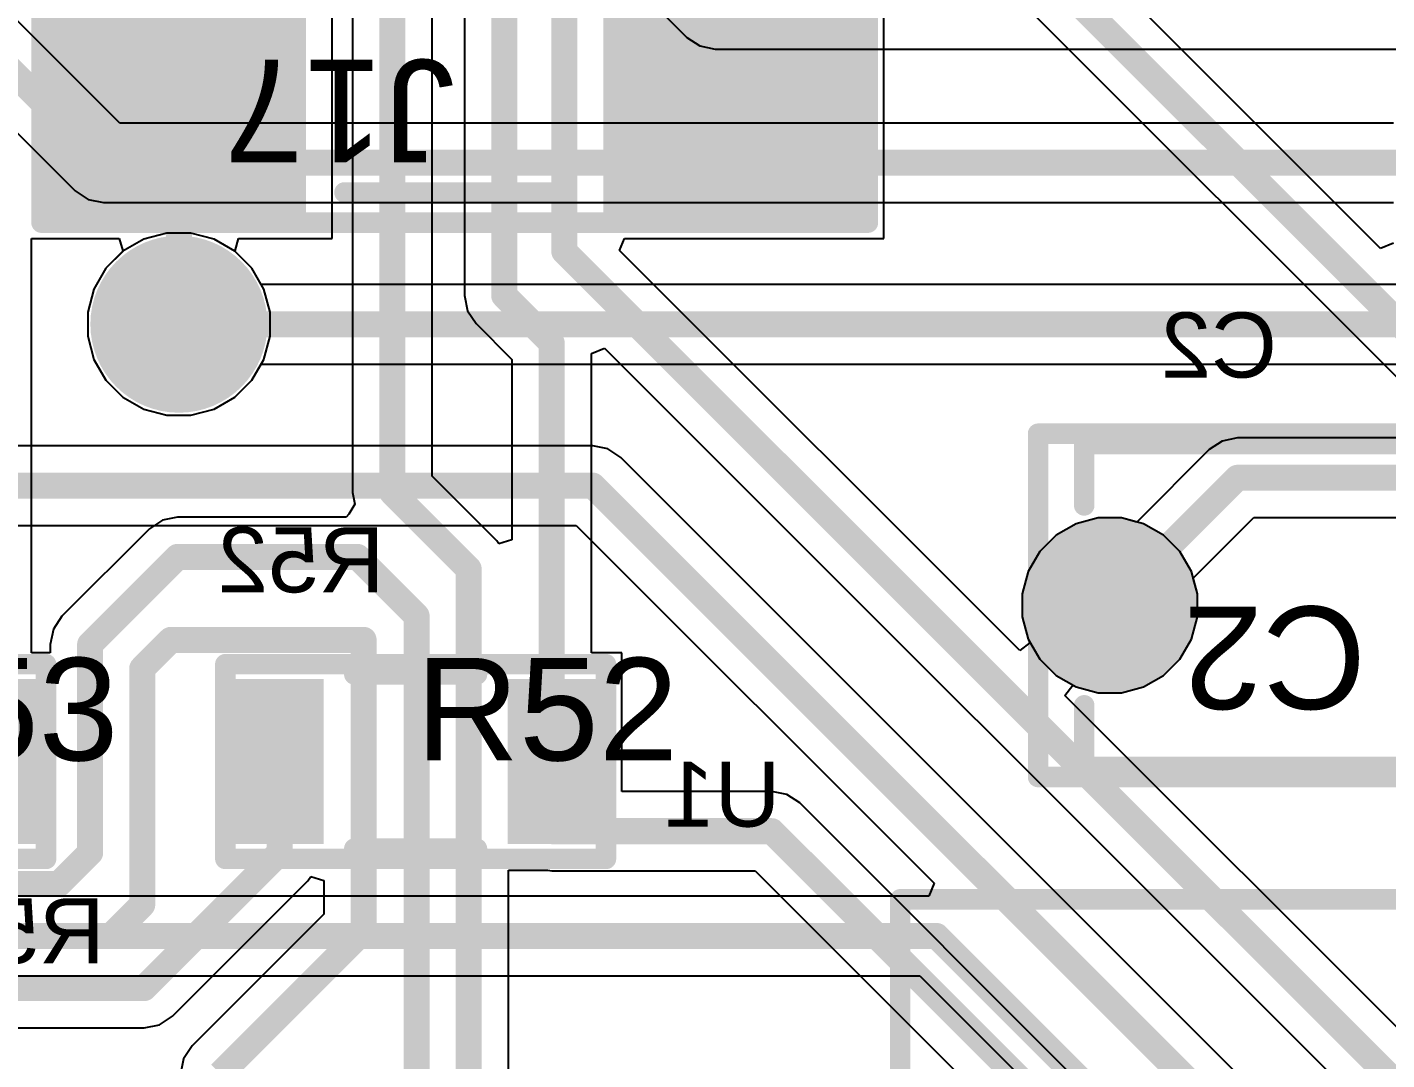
# Model space of a CAD drawing. Header units: inches. Extents: x -8.09 to -2.28, y -0.1 to 6.11.
# Drawn here: x -5.824 to -5.302, y 3.765 to 4.162 of the extents above; entities that cross this region are included whole.
import ezdxf

# ---------------------------------------------------------------- set-up
doc = ezdxf.new("R2010")
doc.units = ezdxf.units.IN
doc.header["$MEASUREMENT"] = 0
for name, color, linetype in [('BottomLayer', 5, 'Continuous'), ('BottomSolder', 6, 'Continuous'), ('InternalPlane1', 76, 'Continuous'), ('InternalPlane2', 16, 'Continuous'), ('Mechanical5', 56, 'Continuous'), ('MultiLayer', 9, 'Continuous'), ('PadHoleLayer', 156, 'Continuous'), ('TopLayer', 1, 'Continuous'), ('TopOverlay', 2, 'Continuous'), ('TopPaste', 8, 'Continuous'), ('TopSolder', 216, 'Continuous'), ('ViaHoleLayer', 16, 'Continuous')]:
    doc.layers.add(name, color=color, linetype=linetype)
doc.styles.add('Arial', font='', dxfattribs={"height": 0.2})
doc.styles.get('Arial').set_extended_font_data('Arial')

# ---------------------------------------------------------------- blocks, each defined once
blk = doc.blocks.new('PDIP600_P40_13')
at = {"layer": 'TopOverlay'}
for points in [[(0.25394, 1.05709, 0.00787, 0.00787, 0), (0.25394, -1.05709, 0.00787, 0.00787, 0)], [(0.25394, -1.05709, 0.00787, 0.00787, 0), (-0.25394, -1.05709, 0.00787, 0.00787, 0)]]:
    blk.add_lwpolyline(points, format="xyseb", dxfattribs=at)
blk.add_lwpolyline([(0.25197, -1.05709, 0.00394, 0.00394, 1), (0.2559, -1.05709, 0.00394, 0.00394, 1)], format="xyseb", close=True, dxfattribs=at)
blk.add_lwpolyline([(0.25197, -1.05709, 0.00394, 0.00394, 1), (0.2559, -1.05709, 0.00394, 0.00394, 1)], format="xyseb", close=True, dxfattribs=at)
blk = doc.blocks.new('FP_RQ732B_IPC_C_38')
at = {"layer": 'TopLayer'}
for points in [[(-0.06914, 0.03173), (-0.03535, 0.03173), (-0.03535, -0.03173), (-0.06914, -0.03173)], [(0.03535, 0.03173), (0.06914, 0.03173), (0.06914, -0.03173), (0.03535, -0.03173)]]:
    blk.add_hatch(color=1, dxfattribs=at).paths.add_polyline_path(points)
at = {"layer": 'TopPaste'}
for points in [[(-0.06914, 0.03173), (-0.03535, 0.03173), (-0.03535, -0.03173), (-0.06914, -0.03173)], [(0.03535, 0.03173), (0.06914, 0.03173), (0.06914, -0.03173), (0.03535, -0.03173)]]:
    blk.add_hatch(color=8, dxfattribs=at).paths.add_polyline_path(points)
at = {"layer": 'TopSolder'}
for points in [[(-0.06914, 0.03173), (-0.03535, 0.03173), (-0.03535, -0.03173), (-0.06914, -0.03173)], [(0.03535, 0.03173), (0.06914, 0.03173), (0.06914, -0.03173), (0.03535, -0.03173)]]:
    blk.add_hatch(color=216, dxfattribs=at).paths.add_polyline_path(points)
at = {"layer": 'Mechanical5'}
for points in [[(-0.07307, 0.0374, 0.00787, 0.00787, 0), (0.07307, 0.0374, 0.00787, 0.00787, 0)], [(-0.07307, -0.0374, 0.00787, 0.00787, 0), (-0.07307, 0.0374, 0.00787, 0.00787, 0)], [(0.07307, -0.0374, 0.00787, 0.00787, 0), (0.07307, 0.0374, 0.00787, 0.00787, 0)], [(-0.07307, -0.0374, 0.00787, 0.00787, 0), (0.07307, -0.0374, 0.00787, 0.00787, 0)]]:
    blk.add_lwpolyline(points, format="xyseb", dxfattribs=at)
for points in [[(-0.07504, 0.0374, 0.00394, 0.00394, 1), (-0.07111, 0.0374, 0.00394, 0.00394, 1)], [(-0.07504, 0.0374, 0.00394, 0.00394, 1), (-0.07111, 0.0374, 0.00394, 0.00394, 1)], [(0.07111, 0.0374, 0.00394, 0.00394, 1), (0.07504, 0.0374, 0.00394, 0.00394, 1)], [(0.07111, 0.0374, 0.00394, 0.00394, 1), (0.07504, 0.0374, 0.00394, 0.00394, 1)], [(-0.07504, -0.0374, 0.00394, 0.00394, 1), (-0.07111, -0.0374, 0.00394, 0.00394, 1)], [(-0.07504, -0.0374, 0.00394, 0.00394, 1), (-0.07111, -0.0374, 0.00394, 0.00394, 1)], [(0.07111, -0.0374, 0.00394, 0.00394, 1), (0.07504, -0.0374, 0.00394, 0.00394, 1)], [(0.07111, -0.0374, 0.00394, 0.00394, 1), (0.07504, -0.0374, 0.00394, 0.00394, 1)]]:
    blk.add_lwpolyline(points, format="xyseb", close=True, dxfattribs=at)
at = {"layer": 'TopOverlay'}
for points in [[(-0.02354, 0.03346, 0.00787, 0.00787, 0), (0.02354, 0.03346, 0.00787, 0.00787, 0)], [(-0.02354, -0.03346, 0.00787, 0.00787, 0), (0.02354, -0.03346, 0.00787, 0.00787, 0)]]:
    blk.add_lwpolyline(points, format="xyseb", dxfattribs=at)
for points in [[(-0.02551, 0.03346, 0.00394, 0.00394, 1), (-0.02157, 0.03346, 0.00394, 0.00394, 1)], [(0.02157, 0.03346, 0.00394, 0.00394, 1), (0.02551, 0.03346, 0.00394, 0.00394, 1)], [(-0.02551, -0.03346, 0.00394, 0.00394, 1), (-0.02157, -0.03346, 0.00394, 0.00394, 1)], [(0.02157, -0.03346, 0.00394, 0.00394, 1), (0.02551, -0.03346, 0.00394, 0.00394, 1)]]:
    blk.add_lwpolyline(points, format="xyseb", close=True, dxfattribs=at)
at = {"layer": 'Mechanical5', "style": 'Arial'}
blk.add_text('R53', height=0.03937, dxfattribs=at).set_placement((0, 0.00044))
blk = doc.blocks.new('FP_RQ732B_IPC_C_39')
at = {"layer": 'TopLayer'}
for points in [[(-0.06914, 0.03173), (-0.03535, 0.03173), (-0.03535, -0.03173), (-0.06914, -0.03173)], [(0.03535, 0.03173), (0.06914, 0.03173), (0.06914, -0.03173), (0.03535, -0.03173)]]:
    blk.add_hatch(color=1, dxfattribs=at).paths.add_polyline_path(points)
at = {"layer": 'TopPaste'}
for points in [[(-0.06914, 0.03173), (-0.03535, 0.03173), (-0.03535, -0.03173), (-0.06914, -0.03173)], [(0.03535, 0.03173), (0.06914, 0.03173), (0.06914, -0.03173), (0.03535, -0.03173)]]:
    blk.add_hatch(color=8, dxfattribs=at).paths.add_polyline_path(points)
at = {"layer": 'TopSolder'}
for points in [[(-0.06914, 0.03173), (-0.03535, 0.03173), (-0.03535, -0.03173), (-0.06914, -0.03173)], [(0.03535, 0.03173), (0.06914, 0.03173), (0.06914, -0.03173), (0.03535, -0.03173)]]:
    blk.add_hatch(color=216, dxfattribs=at).paths.add_polyline_path(points)
at = {"layer": 'Mechanical5'}
for points in [[(-0.07307, -0.0374, 0.00787, 0.00787, 0), (-0.07307, 0.0374, 0.00787, 0.00787, 0)], [(-0.07307, 0.0374, 0.00787, 0.00787, 0), (0.07307, 0.0374, 0.00787, 0.00787, 0)], [(0.07307, -0.0374, 0.00787, 0.00787, 0), (0.07307, 0.0374, 0.00787, 0.00787, 0)], [(-0.07307, -0.0374, 0.00787, 0.00787, 0), (0.07307, -0.0374, 0.00787, 0.00787, 0)]]:
    blk.add_lwpolyline(points, format="xyseb", dxfattribs=at)
for points in [[(-0.07504, 0.0374, 0.00394, 0.00394, 1), (-0.07111, 0.0374, 0.00394, 0.00394, 1)], [(-0.07504, 0.0374, 0.00394, 0.00394, 1), (-0.07111, 0.0374, 0.00394, 0.00394, 1)], [(0.07111, 0.0374, 0.00394, 0.00394, 1), (0.07504, 0.0374, 0.00394, 0.00394, 1)], [(0.07111, 0.0374, 0.00394, 0.00394, 1), (0.07504, 0.0374, 0.00394, 0.00394, 1)], [(-0.07504, -0.0374, 0.00394, 0.00394, 1), (-0.07111, -0.0374, 0.00394, 0.00394, 1)], [(-0.07504, -0.0374, 0.00394, 0.00394, 1), (-0.07111, -0.0374, 0.00394, 0.00394, 1)], [(0.07111, -0.0374, 0.00394, 0.00394, 1), (0.07504, -0.0374, 0.00394, 0.00394, 1)], [(0.07111, -0.0374, 0.00394, 0.00394, 1), (0.07504, -0.0374, 0.00394, 0.00394, 1)]]:
    blk.add_lwpolyline(points, format="xyseb", close=True, dxfattribs=at)
at = {"layer": 'TopOverlay'}
for points in [[(-0.02354, 0.03346, 0.00787, 0.00787, 0), (0.02354, 0.03346, 0.00787, 0.00787, 0)], [(-0.02354, -0.03346, 0.00787, 0.00787, 0), (0.02354, -0.03346, 0.00787, 0.00787, 0)]]:
    blk.add_lwpolyline(points, format="xyseb", dxfattribs=at)
for points in [[(-0.02551, 0.03346, 0.00394, 0.00394, 1), (-0.02157, 0.03346, 0.00394, 0.00394, 1)], [(0.02157, 0.03346, 0.00394, 0.00394, 1), (0.02551, 0.03346, 0.00394, 0.00394, 1)], [(-0.02551, -0.03346, 0.00394, 0.00394, 1), (-0.02157, -0.03346, 0.00394, 0.00394, 1)], [(0.02157, -0.03346, 0.00394, 0.00394, 1), (0.02551, -0.03346, 0.00394, 0.00394, 1)]]:
    blk.add_lwpolyline(points, format="xyseb", close=True, dxfattribs=at)
at = {"layer": 'Mechanical5', "style": 'Arial'}
blk.add_text('R52', height=0.03937, dxfattribs=at).set_placement((0, 0.00044))
blk = doc.blocks.new('FP_S1911_46R_MFG_103')
at = {"layer": 'TopLayer'}
for points in [[(-0.15472, 0.05906), (-0.05709, 0.05906), (-0.05709, -0.05906), (-0.15472, -0.05906)], [(0.05709, 0.05906), (0.15472, 0.05906), (0.15472, -0.05906), (0.05709, -0.05906)]]:
    blk.add_hatch(color=1, dxfattribs=at).paths.add_polyline_path(points)
at = {"layer": 'TopPaste'}
for points in [[(-0.15472, 0.05906), (-0.05709, 0.05906), (-0.05709, -0.05906), (-0.15472, -0.05906)], [(0.05709, 0.05906), (0.15472, 0.05906), (0.15472, -0.05906), (0.05709, -0.05906)]]:
    blk.add_hatch(color=8, dxfattribs=at).paths.add_polyline_path(points)
at = {"layer": 'TopSolder'}
for points in [[(-0.15472, 0.05906), (-0.05709, 0.05906), (-0.05709, -0.05906), (-0.15472, -0.05906)], [(0.05709, 0.05906), (0.15472, 0.05906), (0.15472, -0.05906), (0.05709, -0.05906)]]:
    blk.add_hatch(color=216, dxfattribs=at).paths.add_polyline_path(points)
at = {"layer": 'Mechanical5'}
for points in [[(-0.15866, 0.06299, 0.00787, 0.00787, 0), (-0.15866, -0.06299, 0.00787, 0.00787, 0)], [(0.15866, 0.06299, 0.00787, 0.00787, 0), (-0.15866, 0.06299, 0.00787, 0.00787, 0)], [(0.15866, 0.06299, 0.00787, 0.00787, 0), (0.15866, -0.06299, 0.00787, 0.00787, 0)], [(0.15866, -0.06299, 0.00787, 0.00787, 0), (-0.15866, -0.06299, 0.00787, 0.00787, 0)]]:
    blk.add_lwpolyline(points, format="xyseb", dxfattribs=at)
for points in [[(-0.16063, 0.06299, 0.00394, 0.00394, 1), (-0.15669, 0.06299, 0.00394, 0.00394, 1)], [(-0.16063, 0.06299, 0.00394, 0.00394, 1), (-0.15669, 0.06299, 0.00394, 0.00394, 1)], [(0.15669, 0.06299, 0.00394, 0.00394, 1), (0.16063, 0.06299, 0.00394, 0.00394, 1)], [(0.15669, 0.06299, 0.00394, 0.00394, 1), (0.16063, 0.06299, 0.00394, 0.00394, 1)], [(-0.16063, -0.06299, 0.00394, 0.00394, 1), (-0.15669, -0.06299, 0.00394, 0.00394, 1)], [(-0.16063, -0.06299, 0.00394, 0.00394, 1), (-0.15669, -0.06299, 0.00394, 0.00394, 1)], [(0.15669, -0.06299, 0.00394, 0.00394, 1), (0.16063, -0.06299, 0.00394, 0.00394, 1)], [(0.15669, -0.06299, 0.00394, 0.00394, 1), (0.16063, -0.06299, 0.00394, 0.00394, 1)]]:
    blk.add_lwpolyline(points, format="xyseb", close=True, dxfattribs=at)
at = {"layer": 'TopOverlay'}
for points in [[(0.04232, 0.05138, 0.00787, 0.00787, 0), (-0.04232, 0.05138, 0.00787, 0.00787, 0)], [(0.04232, -0.05138, 0.00787, 0.00787, 0), (-0.04232, -0.05138, 0.00787, 0.00787, 0)]]:
    blk.add_lwpolyline(points, format="xyseb", dxfattribs=at)
for points in [[(-0.04429, 0.05138, 0.00394, 0.00394, 1), (-0.04035, 0.05138, 0.00394, 0.00394, 1)], [(0.04035, 0.05138, 0.00394, 0.00394, 1), (0.04429, 0.05138, 0.00394, 0.00394, 1)], [(-0.04429, -0.05138, 0.00394, 0.00394, 1), (-0.04035, -0.05138, 0.00394, 0.00394, 1)], [(0.04035, -0.05138, 0.00394, 0.00394, 1), (0.04429, -0.05138, 0.00394, 0.00394, 1)]]:
    blk.add_lwpolyline(points, format="xyseb", close=True, dxfattribs=at)
at = {"layer": 'Mechanical5', "style": 'Arial'}
blk.add_text('J17', height=0.03937, dxfattribs=at).set_placement((-0.00007, 0.00044))
blk = doc.blocks.new('FP_RDE2M1_MFG_165')
at = {"layer": 'BottomLayer'}
blk.add_hatch(color=5, dxfattribs=at).paths.add_polyline_path([(-0.12205, 0.02362), (-0.0748, 0.02362), (-0.0748, -0.02362), (-0.12205, -0.02362)])
h = blk.add_hatch(color=5, dxfattribs=at)
edge = h.paths.add_edge_path()
edge.add_arc((0.09843, 0), 0.02362, 0, 360)
at = {"layer": 'BottomSolder'}
blk.add_hatch(color=6, dxfattribs=at).paths.add_polyline_path([(-0.12205, 0.02362), (-0.0748, 0.02362), (-0.0748, -0.02362), (-0.12205, -0.02362)])
h = blk.add_hatch(color=6, dxfattribs=at)
edge = h.paths.add_edge_path()
edge.add_arc((0.09843, 0), 0.02362, 0, 360)
at = {"layer": 'InternalPlane1'}
h = blk.add_hatch(color=76, dxfattribs=at)
edge = h.paths.add_edge_path()
edge.add_arc((0.09843, 0), 0.03378, 0, 360)
at = {"layer": 'InternalPlane2'}
h = blk.add_hatch(color=16, dxfattribs=at)
edge = h.paths.add_edge_path()
edge.add_arc((0.09843, 0), 0.03378, 0, 360)
at = {"layer": 'MultiLayer'}
blk.add_hatch(color=9, dxfattribs=at).paths.add_polyline_path([(-0.12205, 0.02362), (-0.0748, 0.02362), (-0.0748, -0.02362), (-0.12205, -0.02362)])
h = blk.add_hatch(color=9, dxfattribs=at)
edge = h.paths.add_edge_path()
edge.add_arc((0.09843, 0), 0.02362, 0, 360)
at = {"layer": 'PadHoleLayer'}
h = blk.add_hatch(color=156, dxfattribs=at)
edge = h.paths.add_edge_path()
edge.add_arc((-0.09843, 0), 0.01378, 0, 360)
h = blk.add_hatch(color=156, dxfattribs=at)
edge = h.paths.add_edge_path()
edge.add_arc((0.09843, 0), 0.01378, 0, 360)
at = {"layer": 'TopLayer'}
blk.add_hatch(color=1, dxfattribs=at).paths.add_polyline_path([(-0.12205, 0.02362), (-0.0748, 0.02362), (-0.0748, -0.02362), (-0.12205, -0.02362)])
h = blk.add_hatch(color=1, dxfattribs=at)
edge = h.paths.add_edge_path()
edge.add_arc((0.09843, 0), 0.02362, 0, 360)
at = {"layer": 'TopSolder'}
blk.add_hatch(color=216, dxfattribs=at).paths.add_polyline_path([(-0.12205, 0.02362), (-0.0748, 0.02362), (-0.0748, -0.02362), (-0.12205, -0.02362)])
h = blk.add_hatch(color=216, dxfattribs=at)
edge = h.paths.add_edge_path()
edge.add_arc((0.09843, 0), 0.02362, 0, 360)
at = {"layer": 'InternalPlane1'}
for points in [[(-0.11782, 0.03358, 0.01, 0.01, -0.267949), (-0.07904, 0.03358, 0.01, 0.01, 0)], [(-0.13201, -0.01939, 0.01, 0.01, -0.267949), (-0.13201, 0.01939, 0.01, 0.01, 0)], [(-0.06484, 0.01939, 0.01, 0.01, -0.267949), (-0.06484, -0.01939, 0.01, 0.01, 0)], [(-0.07904, -0.03358, 0.01, 0.01, -0.267949), (-0.11782, -0.03358, 0.01, 0.01, 0)]]:
    blk.add_lwpolyline(points, format="xyseb", dxfattribs=at)
for points in [[(-0.12032, 0.03358, 0.005, 0.005, 1), (-0.11532, 0.03358, 0.005, 0.005, 1)], [(-0.08154, 0.03358, 0.005, 0.005, 1), (-0.07654, 0.03358, 0.005, 0.005, 1)], [(-0.13451, 0.01939, 0.005, 0.005, 1), (-0.12951, 0.01939, 0.005, 0.005, 1)], [(-0.06734, 0.01939, 0.005, 0.005, 1), (-0.06234, 0.01939, 0.005, 0.005, 1)], [(-0.13451, -0.01939, 0.005, 0.005, 1), (-0.12951, -0.01939, 0.005, 0.005, 1)], [(-0.06734, -0.01939, 0.005, 0.005, 1), (-0.06234, -0.01939, 0.005, 0.005, 1)], [(-0.12032, -0.03358, 0.005, 0.005, 1), (-0.11532, -0.03358, 0.005, 0.005, 1)], [(-0.08154, -0.03358, 0.005, 0.005, 1), (-0.07654, -0.03358, 0.005, 0.005, 1)]]:
    blk.add_lwpolyline(points, format="xyseb", close=True, dxfattribs=at)
at = {"layer": 'InternalPlane2'}
for points in [[(-0.11782, 0.03358, 0.01, 0.01, -0.267949), (-0.07904, 0.03358, 0.01, 0.01, 0)], [(-0.13201, -0.01939, 0.01, 0.01, -0.267949), (-0.13201, 0.01939, 0.01, 0.01, 0)], [(-0.06484, 0.01939, 0.01, 0.01, -0.267949), (-0.06484, -0.01939, 0.01, 0.01, 0)], [(-0.07904, -0.03358, 0.01, 0.01, -0.267949), (-0.11782, -0.03358, 0.01, 0.01, 0)]]:
    blk.add_lwpolyline(points, format="xyseb", dxfattribs=at)
for points in [[(-0.12032, 0.03358, 0.005, 0.005, 1), (-0.11532, 0.03358, 0.005, 0.005, 1)], [(-0.08154, 0.03358, 0.005, 0.005, 1), (-0.07654, 0.03358, 0.005, 0.005, 1)], [(-0.13451, 0.01939, 0.005, 0.005, 1), (-0.12951, 0.01939, 0.005, 0.005, 1)], [(-0.06734, 0.01939, 0.005, 0.005, 1), (-0.06234, 0.01939, 0.005, 0.005, 1)], [(-0.13451, -0.01939, 0.005, 0.005, 1), (-0.12951, -0.01939, 0.005, 0.005, 1)], [(-0.06734, -0.01939, 0.005, 0.005, 1), (-0.06234, -0.01939, 0.005, 0.005, 1)], [(-0.12032, -0.03358, 0.005, 0.005, 1), (-0.11532, -0.03358, 0.005, 0.005, 1)], [(-0.08154, -0.03358, 0.005, 0.005, 1), (-0.07654, -0.03358, 0.005, 0.005, 1)]]:
    blk.add_lwpolyline(points, format="xyseb", close=True, dxfattribs=at)
at = {"layer": 'Mechanical5'}
for points in [[(0.12598, 0.06594, 0.00787, 0.00787, 0), (-0.12598, 0.06594, 0.00787, 0.00787, 0)], [(-0.12598, 0.06594, 0.00787, 0.00787, 0), (-0.12598, -0.06594, 0.00787, 0.00787, 0)], [(0.12598, 0.06594, 0.00787, 0.00787, 0), (0.12598, -0.06594, 0.00787, 0.00787, 0)], [(0.12598, -0.06594, 0.00787, 0.00787, 0), (-0.12598, -0.06594, 0.00787, 0.00787, 0)]]:
    blk.add_lwpolyline(points, format="xyseb", dxfattribs=at)
for points in [[(-0.12795, 0.06594, 0.00394, 0.00394, 1), (-0.12402, 0.06594, 0.00394, 0.00394, 1)], [(-0.12795, 0.06594, 0.00394, 0.00394, 1), (-0.12402, 0.06594, 0.00394, 0.00394, 1)], [(0.12402, 0.06594, 0.00394, 0.00394, 1), (0.12795, 0.06594, 0.00394, 0.00394, 1)], [(0.12402, 0.06594, 0.00394, 0.00394, 1), (0.12795, 0.06594, 0.00394, 0.00394, 1)], [(-0.12795, -0.06594, 0.00394, 0.00394, 1), (-0.12402, -0.06594, 0.00394, 0.00394, 1)], [(-0.12795, -0.06594, 0.00394, 0.00394, 1), (-0.12402, -0.06594, 0.00394, 0.00394, 1)], [(0.12402, -0.06594, 0.00394, 0.00394, 1), (0.12795, -0.06594, 0.00394, 0.00394, 1)], [(0.12402, -0.06594, 0.00394, 0.00394, 1), (0.12795, -0.06594, 0.00394, 0.00394, 1)]]:
    blk.add_lwpolyline(points, format="xyseb", close=True, dxfattribs=at)
at = {"layer": 'TopOverlay'}
for points in [[(0.10827, 0.06201, 0.00787, 0.00787, 0), (-0.10827, 0.06201, 0.00787, 0.00787, 0)], [(-0.10827, 0.06201, 0.00787, 0.00787, 0), (-0.10827, 0.03839, 0.00787, 0.00787, 0)], [(0.10827, 0.06201, 0.00787, 0.00787, 0), (0.10827, 0.03839, 0.00787, 0.00787, 0)], [(-0.10827, -0.03839, 0.00787, 0.00787, 0), (-0.10827, -0.06201, 0.00787, 0.00787, 0)], [(0.10827, -0.03839, 0.00787, 0.00787, 0), (0.10827, -0.06201, 0.00787, 0.00787, 0)], [(0.10827, -0.06201, 0.00787, 0.00787, 0), (-0.10827, -0.06201, 0.00787, 0.00787, 0)]]:
    blk.add_lwpolyline(points, format="xyseb", dxfattribs=at)
for points in [[(-0.11024, 0.06201, 0.00394, 0.00394, 1), (-0.1063, 0.06201, 0.00394, 0.00394, 1)], [(-0.11024, 0.06201, 0.00394, 0.00394, 1), (-0.1063, 0.06201, 0.00394, 0.00394, 1)], [(0.1063, 0.06201, 0.00394, 0.00394, 1), (0.11024, 0.06201, 0.00394, 0.00394, 1)], [(0.1063, 0.06201, 0.00394, 0.00394, 1), (0.11024, 0.06201, 0.00394, 0.00394, 1)], [(-0.11024, 0.03839, 0.00394, 0.00394, 1), (-0.1063, 0.03839, 0.00394, 0.00394, 1)], [(0.1063, 0.03839, 0.00394, 0.00394, 1), (0.11024, 0.03839, 0.00394, 0.00394, 1)], [(-0.11024, -0.03839, 0.00394, 0.00394, 1), (-0.1063, -0.03839, 0.00394, 0.00394, 1)], [(0.1063, -0.03839, 0.00394, 0.00394, 1), (0.11024, -0.03839, 0.00394, 0.00394, 1)], [(-0.11024, -0.06201, 0.00394, 0.00394, 1), (-0.1063, -0.06201, 0.00394, 0.00394, 1)], [(-0.11024, -0.06201, 0.00394, 0.00394, 1), (-0.1063, -0.06201, 0.00394, 0.00394, 1)], [(0.1063, -0.06201, 0.00394, 0.00394, 1), (0.11024, -0.06201, 0.00394, 0.00394, 1)], [(0.1063, -0.06201, 0.00394, 0.00394, 1), (0.11024, -0.06201, 0.00394, 0.00394, 1)]]:
    blk.add_lwpolyline(points, format="xyseb", close=True, dxfattribs=at)
at = {"layer": 'Mechanical5', "style": 'Arial'}
blk.add_text('C2', height=0.03937, dxfattribs=at).set_placement((0, 0.00044))

msp = doc.modelspace()

# ---------------------------------------------------------------- hatches: boundary and pattern name
at = {"layer": 'BottomLayer'}
h = msp.add_hatch(color=5, dxfattribs=at)
edge = h.paths.add_edge_path()
edge.add_arc((-5.76591, 4.048), 0.025, 0, 360)
at = {"layer": 'BottomSolder'}
h = msp.add_hatch(color=6, dxfattribs=at)
edge = h.paths.add_edge_path()
edge.add_arc((-5.76591, 4.048), 0.029, 0, 360)
at = {"layer": 'InternalPlane1'}
h = msp.add_hatch(color=76, dxfattribs=at)
edge = h.paths.add_edge_path()
edge.add_arc((-5.76591, 4.048), 0.034, 0, 360)
at = {"layer": 'InternalPlane2'}
h = msp.add_hatch(color=16, dxfattribs=at)
edge = h.paths.add_edge_path()
edge.add_arc((-5.76591, 4.048), 0.034, 0, 360)
at = {"layer": 'TopLayer'}
h = msp.add_hatch(color=1, dxfattribs=at)
edge = h.paths.add_edge_path()
edge.add_arc((-5.76591, 4.048), 0.025, 0, 360)
at = {"layer": 'TopSolder'}
h = msp.add_hatch(color=216, dxfattribs=at)
edge = h.paths.add_edge_path()
edge.add_arc((-5.76591, 4.048), 0.029, 0, 360)
at = {"layer": 'ViaHoleLayer'}
h = msp.add_hatch(color=16, dxfattribs=at)
edge = h.paths.add_edge_path()
edge.add_arc((-5.76591, 4.048), 0.014, 0, 360)

# ---------------------------------------------------------------- linework, layer by layer
at = {"layer": 'BottomLayer'}
for p, q in [((-5.78855, 4.12529), (-5.95717, 4.29392)), ((-5.69448, 4.28185), (-5.57081, 4.15819)), ((-5.9788, 4.27229), (-5.8057, 4.09919)), ((-5.57081, 4.15819), (-5.56585, 4.15487)), ((-5.56585, 4.15487), (-5.56, 4.15371)), ((-5.56, 4.15371), (-4.94045, 4.15371)), ((-5.29949, 4.12529), (-5.78855, 4.12529)), ((-5.8057, 4.09919), (-5.80073, 4.09587)), ((-5.80073, 4.09587), (-5.79488, 4.09471)), ((-5.79488, 4.09471), (-5.29949, 4.09471)), ((-5.77051, 4.083), (-5.77942, 4.08061)), ((-5.7613, 4.083), (-5.77051, 4.083)), ((-5.7524, 4.08061), (-5.7613, 4.083)), ((-5.77942, 4.08061), (-5.7874, 4.07601)), ((-5.74442, 4.07601), (-5.7524, 4.08061)), ((-5.7874, 4.07601), (-5.79391, 4.06949)), ((-5.7379, 4.06949), (-5.74442, 4.07601)), ((-5.79391, 4.06949), (-5.79852, 4.06151)), ((-5.73432, 4.06329), (-5.7379, 4.06949)), ((-5.101, 4.06329), (-5.73432, 4.06329)), ((-5.79852, 4.06151), (-5.80091, 4.05261)), ((-5.80091, 4.05261), (-5.80091, 4.04339)), ((-5.80091, 4.04339), (-5.79852, 4.03449)), ((-5.79852, 4.03449), (-5.79391, 4.02651)), ((-5.7379, 4.02651), (-5.73432, 4.03271)), ((-5.73432, 4.03271), (-5.10733, 4.03271)), ((-5.79391, 4.02651), (-5.7874, 4.01999)), ((-5.74442, 4.01999), (-5.7379, 4.02651)), ((-5.7874, 4.01999), (-5.77942, 4.01539)), ((-5.77942, 4.01539), (-5.77051, 4.013)), ((-5.7613, 4.013), (-5.7524, 4.01539)), ((-5.7524, 4.01539), (-5.74442, 4.01999)), ((-5.77051, 4.013), (-5.7613, 4.013)), ((-5.607, 4.00129), (-6.12053, 4.00129)), ((-5.60115, 4.00013), (-5.607, 4.00129)), ((-5.59619, 3.99681), (-5.60115, 4.00013)), ((-5.37024, 3.99981), (-5.39803, 3.97202)), ((-5.36528, 4.00313), (-5.37024, 3.99981)), ((-5.35943, 4.00429), (-5.36528, 4.00313)), ((-5.11, 4.00429), (-5.35943, 4.00429)), ((-5.18867, 3.58929), (-5.59619, 3.99681)), ((-5.41285, 3.97362), (-5.4214, 3.97133)), ((-5.404, 3.97362), (-5.41285, 3.97362)), ((-5.39803, 3.97202), (-5.404, 3.97362)), ((-5.3764, 3.95039), (-5.35309, 3.97371)), ((-5.35309, 3.97371), (-5.25016, 3.97371)), ((-6.12687, 3.97071), (-5.61333, 3.97071)), ((-5.61333, 3.97071), (-5.47592, 3.83329)), ((-5.4214, 3.97133), (-5.42907, 3.9669)), ((-5.42907, 3.9669), (-5.43533, 3.96064)), ((-5.43533, 3.96064), (-5.43976, 3.95298)), ((-5.43976, 3.95298), (-5.44205, 3.94443)), ((-5.3748, 3.94443), (-5.3764, 3.95039)), ((-5.44205, 3.94443), (-5.44205, 3.93557)), ((-5.3748, 3.93557), (-5.3748, 3.94443)), ((-5.44205, 3.93557), (-5.43976, 3.92702)), ((-5.3771, 3.92702), (-5.3748, 3.93557)), ((-5.43976, 3.92702), (-5.43533, 3.91936)), ((-5.38152, 3.91936), (-5.3771, 3.92702)), ((-5.43533, 3.91936), (-5.42907, 3.9131)), ((-5.38778, 3.9131), (-5.38152, 3.91936)), ((-5.42907, 3.9131), (-5.4214, 3.90867)), ((-5.39545, 3.90867), (-5.38778, 3.9131)), ((-5.4214, 3.90867), (-5.41285, 3.90638)), ((-5.41285, 3.90638), (-5.404, 3.90638)), ((-5.404, 3.90638), (-5.39545, 3.90867)), ((-5.47592, 3.83329), (-5.47799, 3.82829)), ((-5.47799, 3.82829), (-6.15667, 3.82829)), ((-6.523, 3.79771), (-5.48133, 3.79771)), ((-5.48133, 3.79771), (-5.19281, 3.50919))]:
    msp.add_line(p, q, dxfattribs=at)
for points in [[(-5.99, 4.30512, 0.01, 0.01, 0), (-5.79488, 4.11, 0.01, 0.01, 0)], [(-5.79488, 4.11, 0.01, 0.01, 0), (-5.26488, 4.11, 0.01, 0.01, 0)], [(-5.76591, 4.048, 0.01, 0.01, 0), (-5.101, 4.048, 0.01, 0.01, 0)], [(-6.12687, 3.986, 0.01, 0.01, 0), (-5.607, 3.986, 0.01, 0.01, 0)], [(-5.607, 3.986, 0.01, 0.01, 0), (-5.195, 3.574, 0.01, 0.01, 0)], [(-5.40843, 3.94, 0.01, 0.01, 0), (-5.35943, 3.989, 0.01, 0.01, 0)], [(-5.35943, 3.989, 0.01, 0.01, 0), (-5.11, 3.989, 0.01, 0.01, 0)], [(-6.163, 3.813, 0.01, 0.01, 0), (-5.475, 3.813, 0.01, 0.01, 0)], [(-5.475, 3.813, 0.01, 0.01, 0), (-5.182, 3.52, 0.01, 0.01, 0)]]:
    msp.add_lwpolyline(points, format="xyseb", dxfattribs=at)
for points in [[(-5.79738, 4.11, 0.005, 0.005, 1), (-5.79238, 4.11, 0.005, 0.005, 1)], [(-5.79738, 4.11, 0.005, 0.005, 1), (-5.79238, 4.11, 0.005, 0.005, 1)], [(-5.76841, 4.048, 0.005, 0.005, 1), (-5.76341, 4.048, 0.005, 0.005, 1)], [(-5.6095, 3.986, 0.005, 0.005, 1), (-5.6045, 3.986, 0.005, 0.005, 1)], [(-5.6095, 3.986, 0.005, 0.005, 1), (-5.6045, 3.986, 0.005, 0.005, 1)], [(-5.36193, 3.989, 0.005, 0.005, 1), (-5.35693, 3.989, 0.005, 0.005, 1)], [(-5.36193, 3.989, 0.005, 0.005, 1), (-5.35693, 3.989, 0.005, 0.005, 1)], [(-5.41093, 3.94, 0.005, 0.005, 1), (-5.40593, 3.94, 0.005, 0.005, 1)], [(-5.4775, 3.813, 0.005, 0.005, 1), (-5.4725, 3.813, 0.005, 0.005, 1)], [(-5.4775, 3.813, 0.005, 0.005, 1), (-5.4725, 3.813, 0.005, 0.005, 1)]]:
    msp.add_lwpolyline(points, format="xyseb", close=True, dxfattribs=at)
at = {"layer": 'TopLayer'}
for p, q in [((-5.65629, 4.36455), (-5.65629, 4.05903)), ((-5.66871, 3.98968), (-5.66871, 4.293)), ((-5.30449, 4.07712), (-5.50929, 4.28192)), ((-5.69929, 4.27839), (-5.69929, 3.98335)), ((-5.70709, 4.08094), (-5.70709, 4.21906)), ((-5.49069, 4.22006), (-5.27429, 4.00367)), ((-5.49528, 4.08094), (-5.49528, 4.21758)), ((-5.82246, 3.92173), (-5.82246, 4.08094)), ((-5.82246, 4.08094), (-5.78884, 4.08094)), ((-5.78884, 4.08094), (-5.78746, 4.07624)), ((-5.74435, 4.07624), (-5.74297, 4.08094)), ((-5.74297, 4.08094), (-5.70709, 4.08094)), ((-5.59667, 4.07633), (-5.59475, 4.08094)), ((-5.59475, 4.08094), (-5.49528, 4.08094)), ((-5.29949, 4.07919), (-5.30449, 4.07712)), ((-5.78746, 4.07594), (-5.79391, 4.06949)), ((-5.78746, 4.07624), (-5.78746, 4.07594)), ((-5.74435, 4.07594), (-5.74435, 4.07624)), ((-5.7379, 4.06949), (-5.74435, 4.07594)), ((-5.44303, 3.92268), (-5.59667, 4.07633)), ((-5.79391, 4.06949), (-5.79852, 4.06151)), ((-5.73329, 4.06151), (-5.7379, 4.06949)), ((-5.79852, 4.06151), (-5.80091, 4.05261)), ((-5.73091, 4.05261), (-5.73329, 4.06151)), ((-5.65629, 4.05903), (-5.65513, 4.05318)), ((-5.80091, 4.05261), (-5.80091, 4.04339)), ((-5.73091, 4.04339), (-5.73091, 4.05261)), ((-5.65513, 4.05318), (-5.65181, 4.04822)), ((-5.65181, 4.04822), (-5.63805, 4.03445)), ((-5.80091, 4.04339), (-5.79852, 4.03449)), ((-5.73329, 4.03449), (-5.73091, 4.04339)), ((-5.60746, 4.03679), (-5.60246, 4.03886)), ((-5.60746, 3.92173), (-5.60746, 4.03679)), ((-5.60246, 4.03886), (-5.13471, 3.57111)), ((-5.79852, 4.03449), (-5.79391, 4.02651)), ((-5.7379, 4.02651), (-5.73329, 4.03449)), ((-5.63805, 4.03445), (-5.63805, 3.96516)), ((-5.79391, 4.02651), (-5.7874, 4.01999)), ((-5.74442, 4.01999), (-5.7379, 4.02651)), ((-5.7874, 4.01999), (-5.77942, 4.01539)), ((-5.77942, 4.01539), (-5.77051, 4.013)), ((-5.7613, 4.013), (-5.7524, 4.01539)), ((-5.7524, 4.01539), (-5.74442, 4.01999)), ((-5.77051, 4.013), (-5.7613, 4.013)), ((-5.64384, 3.96481), (-5.66871, 3.98968)), ((-5.69841, 3.97891), (-5.70068, 3.97497)), ((-5.69929, 3.98335), (-5.69841, 3.97891)), ((-5.76639, 3.97391), (-5.77224, 3.97274)), ((-5.70174, 3.97391), (-5.76639, 3.97391)), ((-5.70068, 3.97497), (-5.70174, 3.97391)), ((-5.41285, 3.97362), (-5.4214, 3.97133)), ((-5.404, 3.97362), (-5.41285, 3.97362)), ((-5.39545, 3.97133), (-5.404, 3.97362)), ((-5.7772, 3.96943), (-5.81081, 3.93581)), ((-5.77224, 3.97274), (-5.7772, 3.96943)), ((-5.4214, 3.97133), (-5.42907, 3.9669)), ((-5.38778, 3.9669), (-5.39545, 3.97133)), ((-5.64305, 3.96364), (-5.64384, 3.96481)), ((-5.63805, 3.96516), (-5.64305, 3.96364)), ((-5.42907, 3.9669), (-5.43533, 3.96064)), ((-5.38152, 3.96064), (-5.38778, 3.9669)), ((-5.43533, 3.96064), (-5.43976, 3.95298)), ((-5.3771, 3.95298), (-5.38152, 3.96064)), ((-5.43976, 3.95298), (-5.44205, 3.94443)), ((-5.3748, 3.94443), (-5.3771, 3.95298)), ((-5.44205, 3.94443), (-5.44205, 3.93557)), ((-5.3748, 3.93557), (-5.3748, 3.94443)), ((-5.81081, 3.93581), (-5.81413, 3.93085)), ((-5.44205, 3.93557), (-5.43976, 3.92702)), ((-5.3771, 3.92702), (-5.3748, 3.93557)), ((-5.81413, 3.93085), (-5.81529, 3.925)), ((-5.43976, 3.92702), (-5.43902, 3.92575)), ((-5.38152, 3.91936), (-5.3771, 3.92702)), ((-5.81529, 3.92173), (-5.82246, 3.92173)), ((-5.81529, 3.925), (-5.81529, 3.92173)), ((-5.59586, 3.92173), (-5.60746, 3.92173)), ((-5.59586, 3.86856), (-5.59586, 3.92173)), ((-5.43902, 3.92575), (-5.44303, 3.92268)), ((-5.38778, 3.9131), (-5.38152, 3.91936)), ((-5.39545, 3.90867), (-5.38778, 3.9131)), ((-5.42574, 3.9054), (-5.42267, 3.9094)), ((-5.1086, 3.58826), (-5.42574, 3.9054)), ((-5.42267, 3.9094), (-5.4214, 3.90867)), ((-5.4214, 3.90867), (-5.41285, 3.90638)), ((-5.41285, 3.90638), (-5.404, 3.90638)), ((-5.404, 3.90638), (-5.39545, 3.90867)), ((-5.53826, 3.86856), (-5.59586, 3.86856)), ((-5.53241, 3.86739), (-5.53826, 3.86856)), ((-5.52745, 3.86408), (-5.53241, 3.86739)), ((-5.19019, 3.52681), (-5.52745, 3.86408)), ((-5.63936, 3.61198), (-5.63936, 3.83827)), ((-5.63936, 3.83827), (-5.62424, 3.83827)), ((-5.62424, 3.83827), (-5.62276, 3.83797)), ((-5.62276, 3.83797), (-5.5446, 3.83797)), ((-5.5446, 3.83797), (-5.21629, 3.50967)), ((-5.76843, 3.78219), (-5.71643, 3.83419)), ((-5.71643, 3.83419), (-5.71529, 3.83589)), ((-5.71529, 3.83589), (-5.71029, 3.83437)), ((-5.71029, 3.83437), (-5.71029, 3.82133)), ((-5.71029, 3.82133), (-5.76081, 3.77081)), ((-5.77339, 3.77887), (-5.76843, 3.78219)), ((-5.92067, 3.77771), (-5.77924, 3.77771)), ((-5.77924, 3.77771), (-5.77339, 3.77887)), ((-5.76081, 3.77081), (-5.76413, 3.76585)), ((-5.76413, 3.76585), (-5.76529, 3.76))]:
    msp.add_line(p, q, dxfattribs=at)
for points in [[(-5.641, 4.05903, 0.01, 0.01, 0), (-5.641, 4.37088, 0.01, 0.01, 0)], [(-5.684, 3.98335, 0.01, 0.01, 0), (-5.684, 4.293, 0.01, 0.01, 0)], [(-5.534, 4.285, 0.01, 0.01, 0), (-5.259, 4.01, 0.01, 0.01, 0)], [(-5.55409, 4.15, 0.01, 0.01, 0), (-5.55409, 4.26209, 0.01, 0.01, 0)], [(-5.61791, 4.07594, 0.01, 0.01, 0), (-5.61791, 4.24591, 0.01, 0.01, 0)], [(-5.76591, 4.048, 0.01, 0.01, 0), (-5.76591, 4.15, 0.01, 0.01, 0)], [(-5.61791, 4.07594, 0.01, 0.01, 0), (-5.11942, 3.57745, 0.01, 0.01, 0)], [(-5.641, 4.05903, 0.01, 0.01, 0), (-5.62276, 4.04079, 0.01, 0.01, 0)], [(-5.62276, 3.88, 0.01, 0.01, 0), (-5.62276, 4.04079, 0.01, 0.01, 0)], [(-5.684, 3.98335, 0.01, 0.01, 0), (-5.65465, 3.954, 0.01, 0.01, 0)], [(-5.8, 3.925, 0.01, 0.01, 0), (-5.76639, 3.95861, 0.01, 0.01, 0)], [(-5.76639, 3.95861, 0.01, 0.01, 0), (-5.69733, 3.95861, 0.01, 0.01, 0)], [(-5.69733, 3.95861, 0.01, 0.01, 0), (-5.67465, 3.93594, 0.01, 0.01, 0)], [(-5.65465, 3.60565, 0.01, 0.01, 0), (-5.65465, 3.954, 0.01, 0.01, 0)], [(-5.67465, 3.54065, 0.01, 0.01, 0), (-5.67465, 3.93594, 0.01, 0.01, 0)], [(-5.78, 3.91574, 0.01, 0.01, 0), (-5.769, 3.92674, 0.01, 0.01, 0)], [(-5.769, 3.92674, 0.01, 0.01, 0), (-5.695, 3.92674, 0.01, 0.01, 0)], [(-5.695, 3.815, 0.01, 0.01, 0), (-5.695, 3.92674, 0.01, 0.01, 0)], [(-5.8, 3.845, 0.01, 0.01, 0), (-5.8, 3.925, 0.01, 0.01, 0)], [(-5.78, 3.825, 0.01, 0.01, 0), (-5.78, 3.91574, 0.01, 0.01, 0)], [(-5.72724, 3.845, 0.01, 0.01, 0), (-5.72724, 3.88, 0.01, 0.01, 0)], [(-5.62276, 3.85326, 0.01, 0.01, 0), (-5.62276, 3.88, 0.01, 0.01, 0)], [(-5.62276, 3.85326, 0.01, 0.01, 0), (-5.53826, 3.85326, 0.01, 0.01, 0)], [(-5.53826, 3.85326, 0.01, 0.01, 0), (-5.201, 3.516, 0.01, 0.01, 0)], [(-5.812, 3.833, 0.01, 0.01, 0), (-5.8, 3.845, 0.01, 0.01, 0)], [(-5.77924, 3.793, 0.01, 0.01, 0), (-5.72724, 3.845, 0.01, 0.01, 0)], [(-5.868, 3.833, 0.01, 0.01, 0), (-5.812, 3.833, 0.01, 0.01, 0)], [(-5.792, 3.813, 0.01, 0.01, 0), (-5.78, 3.825, 0.01, 0.01, 0)], [(-5.878, 3.813, 0.01, 0.01, 0), (-5.792, 3.813, 0.01, 0.01, 0)], [(-5.75, 3.76, 0.01, 0.01, 0), (-5.695, 3.815, 0.01, 0.01, 0)], [(-5.927, 3.793, 0.01, 0.01, 0), (-5.77924, 3.793, 0.01, 0.01, 0)]]:
    msp.add_lwpolyline(points, format="xyseb", dxfattribs=at)
for points in [[(-5.76841, 4.15, 0.005, 0.005, 1), (-5.76341, 4.15, 0.005, 0.005, 1)], [(-5.55659, 4.15, 0.005, 0.005, 1), (-5.55159, 4.15, 0.005, 0.005, 1)], [(-5.62041, 4.07594, 0.005, 0.005, 1), (-5.61541, 4.07594, 0.005, 0.005, 1)], [(-5.62041, 4.07594, 0.005, 0.005, 1), (-5.61541, 4.07594, 0.005, 0.005, 1)], [(-5.6435, 4.05903, 0.005, 0.005, 1), (-5.6385, 4.05903, 0.005, 0.005, 1)], [(-5.6435, 4.05903, 0.005, 0.005, 1), (-5.6385, 4.05903, 0.005, 0.005, 1)], [(-5.76841, 4.048, 0.005, 0.005, 1), (-5.76341, 4.048, 0.005, 0.005, 1)], [(-5.62526, 4.04079, 0.005, 0.005, 1), (-5.62026, 4.04079, 0.005, 0.005, 1)], [(-5.62526, 4.04079, 0.005, 0.005, 1), (-5.62026, 4.04079, 0.005, 0.005, 1)], [(-5.6865, 3.98335, 0.005, 0.005, 1), (-5.6815, 3.98335, 0.005, 0.005, 1)], [(-5.6865, 3.98335, 0.005, 0.005, 1), (-5.6815, 3.98335, 0.005, 0.005, 1)], [(-5.76889, 3.95861, 0.005, 0.005, 1), (-5.76389, 3.95861, 0.005, 0.005, 1)], [(-5.76889, 3.95861, 0.005, 0.005, 1), (-5.76389, 3.95861, 0.005, 0.005, 1)], [(-5.69983, 3.95861, 0.005, 0.005, 1), (-5.69483, 3.95861, 0.005, 0.005, 1)], [(-5.69983, 3.95861, 0.005, 0.005, 1), (-5.69483, 3.95861, 0.005, 0.005, 1)], [(-5.65715, 3.954, 0.005, 0.005, 1), (-5.65215, 3.954, 0.005, 0.005, 1)], [(-5.65715, 3.954, 0.005, 0.005, 1), (-5.65215, 3.954, 0.005, 0.005, 1)], [(-5.67715, 3.93594, 0.005, 0.005, 1), (-5.67215, 3.93594, 0.005, 0.005, 1)], [(-5.67715, 3.93594, 0.005, 0.005, 1), (-5.67215, 3.93594, 0.005, 0.005, 1)], [(-5.7715, 3.92674, 0.005, 0.005, 1), (-5.7665, 3.92674, 0.005, 0.005, 1)], [(-5.7715, 3.92674, 0.005, 0.005, 1), (-5.7665, 3.92674, 0.005, 0.005, 1)], [(-5.6975, 3.92674, 0.005, 0.005, 1), (-5.6925, 3.92674, 0.005, 0.005, 1)], [(-5.6975, 3.92674, 0.005, 0.005, 1), (-5.6925, 3.92674, 0.005, 0.005, 1)], [(-5.8025, 3.925, 0.005, 0.005, 1), (-5.7975, 3.925, 0.005, 0.005, 1)], [(-5.8025, 3.925, 0.005, 0.005, 1), (-5.7975, 3.925, 0.005, 0.005, 1)], [(-5.7825, 3.91574, 0.005, 0.005, 1), (-5.7775, 3.91574, 0.005, 0.005, 1)], [(-5.7825, 3.91574, 0.005, 0.005, 1), (-5.7775, 3.91574, 0.005, 0.005, 1)], [(-5.72974, 3.88, 0.005, 0.005, 1), (-5.72474, 3.88, 0.005, 0.005, 1)], [(-5.62526, 3.88, 0.005, 0.005, 1), (-5.62026, 3.88, 0.005, 0.005, 1)], [(-5.62526, 3.88, 0.005, 0.005, 1), (-5.62026, 3.88, 0.005, 0.005, 1)], [(-5.62526, 3.85326, 0.005, 0.005, 1), (-5.62026, 3.85326, 0.005, 0.005, 1)], [(-5.62526, 3.85326, 0.005, 0.005, 1), (-5.62026, 3.85326, 0.005, 0.005, 1)], [(-5.54076, 3.85326, 0.005, 0.005, 1), (-5.53576, 3.85326, 0.005, 0.005, 1)], [(-5.54076, 3.85326, 0.005, 0.005, 1), (-5.53576, 3.85326, 0.005, 0.005, 1)], [(-5.8025, 3.845, 0.005, 0.005, 1), (-5.7975, 3.845, 0.005, 0.005, 1)], [(-5.8025, 3.845, 0.005, 0.005, 1), (-5.7975, 3.845, 0.005, 0.005, 1)], [(-5.72974, 3.845, 0.005, 0.005, 1), (-5.72474, 3.845, 0.005, 0.005, 1)], [(-5.72974, 3.845, 0.005, 0.005, 1), (-5.72474, 3.845, 0.005, 0.005, 1)], [(-5.8145, 3.833, 0.005, 0.005, 1), (-5.8095, 3.833, 0.005, 0.005, 1)], [(-5.8145, 3.833, 0.005, 0.005, 1), (-5.8095, 3.833, 0.005, 0.005, 1)], [(-5.7825, 3.825, 0.005, 0.005, 1), (-5.7775, 3.825, 0.005, 0.005, 1)], [(-5.7825, 3.825, 0.005, 0.005, 1), (-5.7775, 3.825, 0.005, 0.005, 1)], [(-5.7945, 3.813, 0.005, 0.005, 1), (-5.7895, 3.813, 0.005, 0.005, 1)], [(-5.7945, 3.813, 0.005, 0.005, 1), (-5.7895, 3.813, 0.005, 0.005, 1)], [(-5.6975, 3.815, 0.005, 0.005, 1), (-5.6925, 3.815, 0.005, 0.005, 1)], [(-5.6975, 3.815, 0.005, 0.005, 1), (-5.6925, 3.815, 0.005, 0.005, 1)], [(-5.78174, 3.793, 0.005, 0.005, 1), (-5.77674, 3.793, 0.005, 0.005, 1)], [(-5.78174, 3.793, 0.005, 0.005, 1), (-5.77674, 3.793, 0.005, 0.005, 1)]]:
    msp.add_lwpolyline(points, format="xyseb", close=True, dxfattribs=at)

# ---------------------------------------------------------------- block references
at = {"rotation": 180}
for name, p in [('FP_S1911_46R_MFG_103', (-5.66, 4.15)), ('FP_RDE2M1_MFG_165', (-5.31, 3.94)), ('PDIP600_P40_13', (-5.235, 2.77))]:
    msp.add_blockref(name, p, dxfattribs=at)
for name, p in [('FP_RQ732B_IPC_C_38', (-5.89, 3.88)), ('FP_RQ732B_IPC_C_39', (-5.675, 3.88))]:
    msp.add_blockref(name, p)

# ---------------------------------------------------------------- texts
at = {"layer": 'TopOverlay', "style": 'Arial', "text_generation_flag": 2}
for s, p in [('C2', (-5.34423, 4.0275)), ('R52', (-5.687, 3.945)), ('U1', (-5.535, 3.855)), ('R53', (-5.79441, 3.8025))]:
    msp.add_text(s, height=0.025, dxfattribs=at).set_placement(p)

doc.saveas('drawing.dxf')
